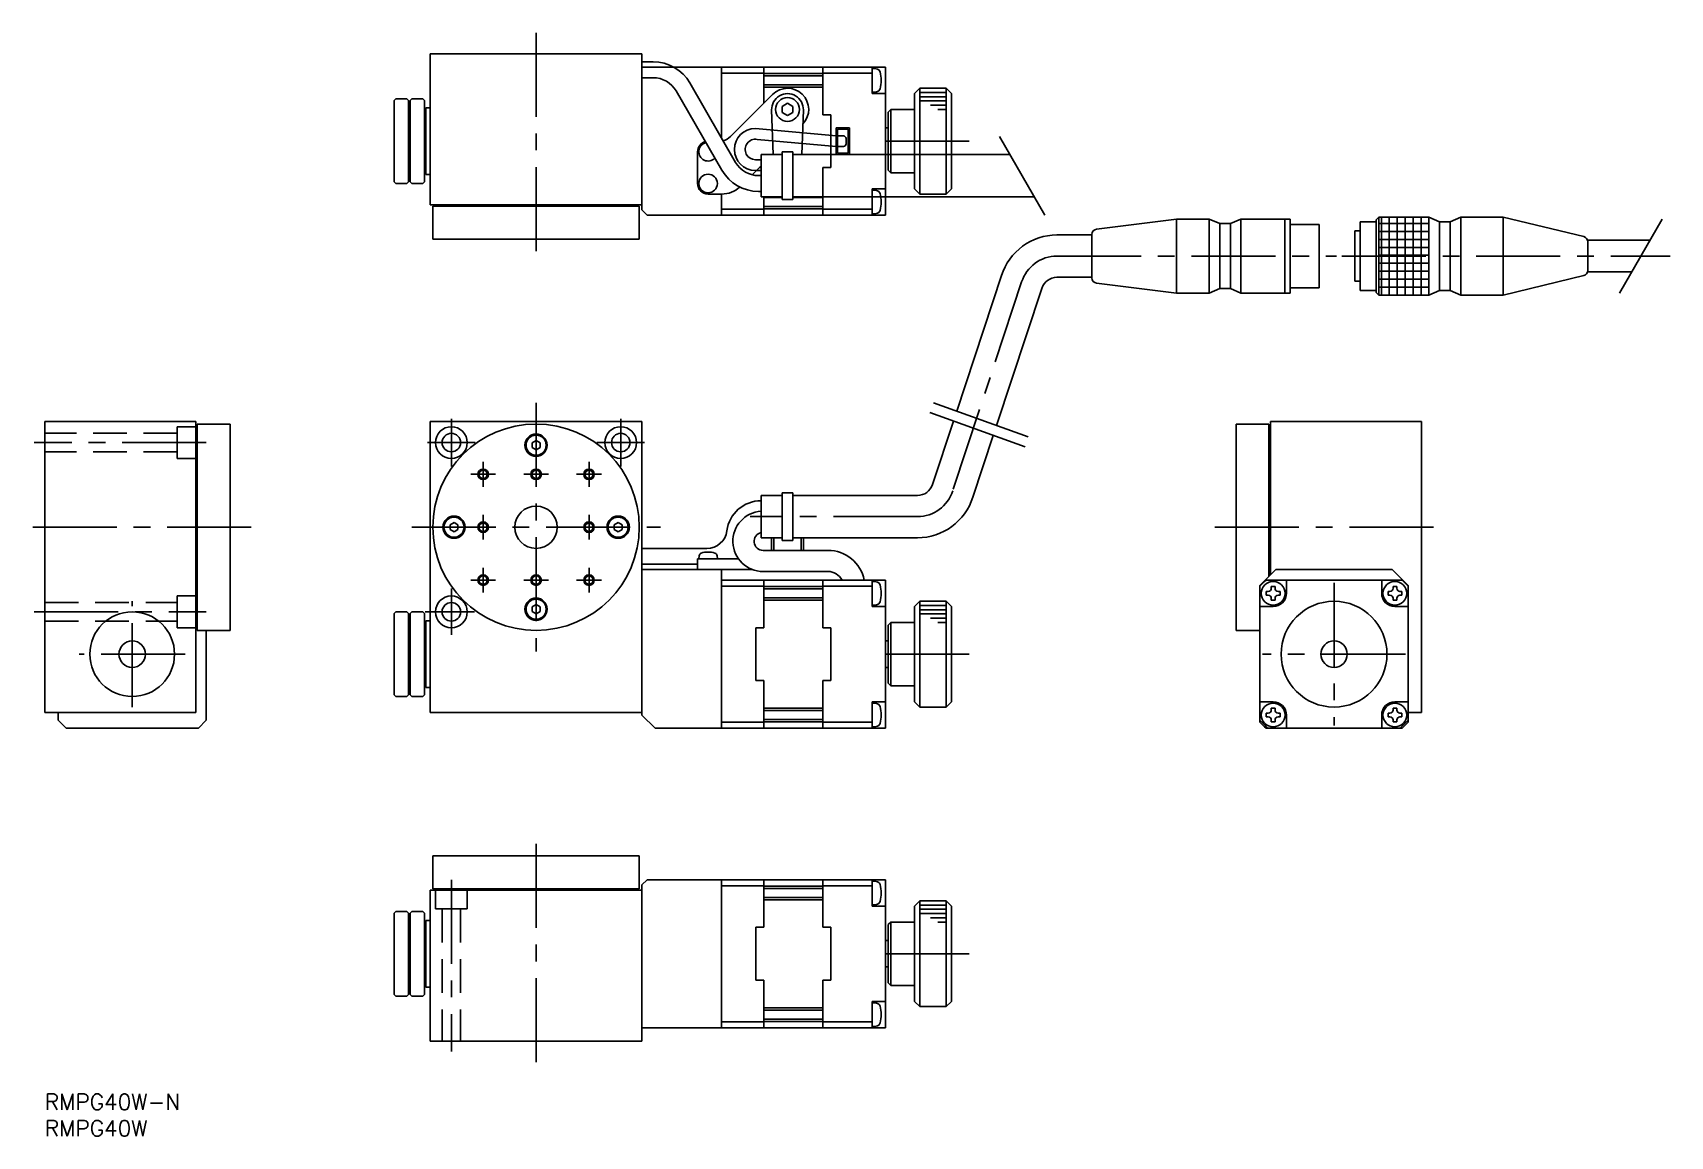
# Model space of a CAD drawing. Extents: x -2 to 307, y -8 to 201.
import ezdxf

# ---------------------------------------------------------------- set-up
doc = ezdxf.new("R2010")
doc.units = 0
doc.header["$LTSCALE"] = 0.5
doc.linetypes.add('CENTER', pattern=[50.8, 31.75, -6.35, 6.35, -6.35])
doc.linetypes.add('DASHED', pattern=[19.05, 12.7, -6.35])
doc.layers.get('0').update_dxf_attribs({"linetype": 'CONTINUOUS'})
for name, color, linetype in [('MSM_CENTER', 1, 'CENTER'), ('MSM_CONTINUOUS', 7, 'CONTINUOUS'), ('MSM_DASHED', 4, 'DASHED'), ('MSM_NARROW', 5, 'CONTINUOUS'), ('MSM_PART_NUMBER', 7, 'CONTINUOUS')]:
    doc.layers.add(name, color=color, linetype=linetype)
doc.styles.get("Standard").update_dxf_attribs({"font": 'txt.shx', "height": 3, "bigfont": 'bigfont.shx'})

# ---------------------------------------------------------------- blocks, each defined once
blk = doc.blocks.new('*U2')
at = {"layer": 'MSM_PART_NUMBER'}
blk.add_text('RMPG40W-N', height=3, dxfattribs=at).set_placement((0, -3))
blk = doc.blocks.new('*U3')
at = {"layer": 'MSM_PART_NUMBER'}
blk.add_text('RMPG40W', height=3, dxfattribs=at).set_placement((0, -8))

msp = doc.modelspace()

# ---------------------------------------------------------------- linework, layer by layer
for p, q in [((92.796254, 167.792099), (92.796254, 164.292099)), ((28.799999, 107.126628), (32.299999, 107.126628)), ((92.797291, 38.8), (92.797291, 42.3))]:
    msp.add_line(p, q)
at = {"layer": 'MSM_CENTER'}
for p, q in [((92.796773, 200.592099), (92.796773, 157.592099)), ((174.583761, 180.092099), (156.198451, 180.092099)), ((191.201156, 158.366068), (244.029872, 158.366068)), ((245.013303, 158.366068), (307.056235, 158.366068)), ((184.528925, 153.482984), (171.5053, 114.01023)), ((92.796773, 130.627147), (92.796773, 83.627147)), ((76.796773, 118.627147), (76.796773, 127.627147)), ((108.796773, 118.627147), (108.796773, 127.627147)), ((30.499999, 123.127147), (-2, 123.127147)), ((81.296773, 123.127147), (72.296773, 123.127147)), ((113.296773, 123.127147), (104.296773, 123.127147)), ((82.796773, 114.784049), (82.796773, 119.470245)), ((102.796773, 114.784049), (102.796773, 119.470245)), ((80.453675, 117.127147), (85.139871, 117.127147)), ((90.453675, 117.127147), (95.139871, 117.127147)), ((100.453675, 117.127147), (105.139871, 117.127147)), ((82.796773, 104.784049), (82.796773, 109.470245)), ((102.796773, 104.784049), (102.796773, 109.470245)), ((164.833069, 109.127147), (133.224888, 109.127147)), ((38.999999, 107.127147), (-2.286865, 107.127147)), ((69.296773, 107.127147), (116.296773, 107.127147)), ((221.040766, 107.127147), (264.040766, 107.127147)), ((82.796773, 94.784049), (82.796773, 99.470245)), ((102.796773, 94.784049), (102.796773, 99.470245)), ((80.453675, 97.127147), (85.139871, 97.127147)), ((90.453675, 97.127147), (95.139871, 97.127147)), ((100.453675, 97.127147), (105.139871, 97.127147)), ((243.540766, 96.62813), (243.540766, 69.628132)), ((16.5, 73.128131), (16.5, 93.128131)), ((76.796773, 95.526819), (76.796773, 86.778564)), ((-2, 91.127147), (30.499999, 91.127147)), ((71.872137, 91.127147), (81.150589, 91.127147)), ((26.5, 83.128131), (6.5, 83.128131)), ((174.583761, 83.128131), (156.198451, 83.128131)), ((257.040765, 83.128131), (230.040767, 83.128131)), ((92.796773, 6), (92.796773, 49)), ((76.796773, 40.5), (76.796773, 8.000001)), ((174.583761, 26.5), (156.198451, 26.5))]:
    msp.add_line(p, q, dxfattribs=at)
for centre, start, end in [((191.201156, 151.366068), 90, 162.397191), ((164.833069, 116.127147), 270, 342.397191)]:
    msp.add_arc(centre, 7, start, end, dxfattribs=at)
at = {"layer": 'MSM_CONTINUOUS'}
for p, q in [((72.796773, 196.592099), (112.796773, 196.592099)), ((72.796773, 196.592099), (72.796773, 168.092099)), ((112.796773, 167.092099), (112.796773, 196.592099)), ((114.910023, 195.0921), (112.796775, 195.0921)), ((158.796775, 194.092099), (112.796773, 194.092099)), ((114.910023, 192.0921), (112.796775, 192.0921)), ((127.796775, 194.092099), (127.796775, 180.771592)), ((135.796775, 192.937332), (127.796775, 192.937332)), ((135.796775, 194.092099), (135.796775, 187.248955)), ((146.996775, 192.892099), (135.796775, 192.892099)), ((146.996775, 192.442099), (135.796775, 192.442099)), ((146.996775, 185.092099), (146.996775, 194.092099)), ((156.296775, 192.937332), (146.996775, 192.937332)), ((156.296775, 189.092099), (156.296775, 194.092099)), ((157.064225, 193.774956), (156.296775, 193.842099)), ((158.796775, 166.092099), (158.796775, 194.092099)), ((127.900404, 174.5921), (119.24015, 189.5921)), ((130.498481, 176.0921), (121.838227, 191.0921)), ((129.518598, 180.970779), (137.468346, 188.920527)), ((146.996775, 190.742099), (135.796775, 190.742099)), ((146.996775, 190.292099), (135.796775, 190.292099)), ((157.078764, 189.410514), (156.296775, 189.342099)), ((156.296775, 189.092099), (158.796775, 189.092099)), ((164.296769, 189.09211), (165.296769, 190.092111)), ((164.296769, 189.09211), (164.296769, 171.092089)), ((170.296768, 190.092122), (165.296769, 190.092111)), ((165.296769, 170.092087), (165.296769, 190.092111)), ((170.296768, 190.092122), (170.296768, 170.092076)), ((170.296768, 190.092122), (171.296768, 189.092124)), ((171.296768, 171.092075), (171.296768, 189.092075)), ((66.296773, 188.092099), (65.996773, 187.792099)), ((65.996773, 172.392099), (65.996773, 187.792099)), ((68.396773, 188.092099), (66.296773, 188.092099)), ((68.696773, 187.792099), (68.396773, 188.092099)), ((68.696773, 187.792099), (68.696773, 172.392099)), ((69.296773, 188.092099), (68.996773, 187.792099)), ((68.996773, 187.792099), (68.996773, 172.392099)), ((71.396773, 188.092099), (69.296773, 188.092099)), ((71.696773, 187.792099), (71.396773, 188.092099)), ((71.696773, 187.792099), (71.696773, 172.392099)), ((71.996773, 186.392099), (71.996773, 173.792099)), ((72.796773, 186.392099), (71.996773, 186.392099)), ((137.591772, 177.5921), (137.298602, 185.987402)), ((139.296774, 186.669451), (140.296774, 187.246801)), ((139.296774, 185.51475), (139.296774, 186.669451)), ((140.296774, 187.246801), (141.296774, 186.669451)), ((141.296774, 186.669451), (141.296774, 185.51475)), ((143.001776, 177.5921), (143.294947, 185.987402)), ((159.296769, 185.592099), (159.796769, 186.0921)), ((164.296769, 186.09211), (159.796769, 186.0921)), ((159.796769, 186.0921), (159.796769, 174.092098)), ((68.996773, 184.092099), (68.696773, 184.092099)), ((71.996773, 184.092099), (71.696773, 184.092099)), ((140.296774, 184.9374), (139.296774, 185.51475)), ((141.296774, 185.51475), (140.296774, 184.9374)), ((148.496775, 185.092099), (146.996775, 185.092099)), ((148.496775, 175.092099), (148.496775, 185.092099)), ((149.496775, 182.592099), (149.496775, 177.592099)), ((149.496775, 182.592099), (151.996775, 182.592099)), ((151.996775, 182.592099), (151.996775, 177.592099)), ((158.796775, 182.592099), (159.296769, 182.592099)), ((159.296769, 174.592099), (159.296769, 185.592099)), ((134.228538, 182.490079), (149.496775, 181.092099)), ((149.496775, 179.092099), (134.563985, 180.426278)), ((150.860228, 181.092099), (149.496775, 181.092099)), ((149.746775, 182.342099), (151.746775, 182.342099)), ((149.746775, 182.342099), (149.746775, 177.8421)), ((151.360228, 180.592099), (151.360228, 179.592099)), ((151.746775, 182.342099), (151.746775, 177.8421)), ((123.296774, 172.092099), (123.296774, 178.092099)), ((134.228538, 176.5921), (135.296775, 176.5921)), ((135.296775, 177.5921), (135.296775, 169.5921)), ((135.296775, 177.5921), (139.296774, 177.5921)), ((139.296774, 169.0921), (139.296774, 178.0921)), ((141.296774, 178.0921), (139.296774, 178.0921)), ((141.296774, 169.0921), (141.296774, 178.0921)), ((141.296774, 177.5921), (182.285984, 177.5921)), ((150.860228, 179.092099), (149.496775, 179.092099)), ((151.746775, 177.8421), (149.746775, 177.8421)), ((158.796775, 177.592099), (159.296769, 177.592099)), ((68.996773, 176.092099), (68.696773, 176.092099)), ((71.996773, 176.092099), (71.696773, 176.092099)), ((72.796773, 173.792099), (71.996773, 173.792099)), ((135.296775, 175.435247), (133.605528, 173.744)), ((134.228538, 174.557647), (135.296775, 174.557647)), ((134.828608, 173.5921), (135.296775, 173.5921)), ((135.296775, 175.092099), (134.953627, 175.092099)), ((148.496775, 175.092099), (146.996775, 175.092099)), ((146.996775, 166.092099), (146.996775, 175.092099)), ((159.296769, 174.592099), (159.796769, 174.092098)), ((164.296769, 174.092089), (159.796769, 174.092098)), ((65.996773, 172.392099), (66.296773, 172.092099)), ((68.396773, 172.092099), (66.296773, 172.092099)), ((68.396773, 172.092099), (68.696773, 172.392099)), ((68.996773, 172.392099), (69.296773, 172.092099)), ((71.396773, 172.092099), (69.296773, 172.092099)), ((71.396773, 172.092099), (71.696773, 172.392099)), ((134.828608, 170.5921), (135.296775, 170.5921)), ((156.296775, 166.092099), (156.296775, 171.092099)), ((156.296775, 171.092099), (158.796775, 171.092099)), ((157.078764, 170.773684), (156.296775, 170.842099)), ((164.296769, 171.092089), (165.296769, 170.092087)), ((170.296768, 170.092076), (171.296768, 171.092075)), ((72.796773, 168.092099), (112.796773, 168.092099)), ((73.296771, 167.792099), (112.296771, 167.792099)), ((73.296771, 161.592099), (73.296771, 167.792099)), ((75.296773, 168.092099), (75.296773, 167.792099)), ((110.296773, 168.092099), (110.296773, 167.792099)), ((112.296771, 161.592099), (112.296771, 167.792099)), ((112.796773, 167.092099), (113.796773, 166.092099)), ((127.882559, 170.092099), (125.296774, 170.092099)), ((127.796775, 170.092099), (127.796775, 166.092099)), ((135.796775, 167.246866), (127.796775, 167.246866)), ((135.296775, 169.5921), (139.296774, 169.5921)), ((135.796775, 169.5921), (135.796775, 166.092099)), ((135.796775, 169.442099), (139.296774, 169.442099)), ((146.996775, 167.742099), (135.796775, 167.742099)), ((146.996775, 167.292099), (135.796775, 167.292099)), ((139.296774, 169.0921), (141.296774, 169.0921)), ((141.296774, 169.5921), (186.904787, 169.5921)), ((141.296774, 169.442099), (146.996775, 169.442099)), ((156.296775, 167.246866), (146.996775, 167.246866)), ((170.296768, 170.092076), (165.296769, 170.092087)), ((113.796773, 166.092099), (158.796775, 166.092099)), ((157.064225, 166.409242), (156.296775, 166.342099)), ((198.680447, 163.475813), (213.76246, 165.366069)), ((219.95546, 165.366069), (213.76246, 165.366069)), ((213.76246, 165.366069), (213.76246, 151.366068)), ((221.95546, 164.516068), (219.95546, 165.366069)), ((219.95546, 151.366068), (219.95546, 165.366069)), ((221.95546, 164.516068), (221.95546, 152.216068)), ((221.95546, 164.516068), (223.95546, 164.516068)), ((225.95546, 165.366069), (223.95546, 164.516068)), ((223.95546, 164.516068), (223.95546, 152.216068)), ((225.95546, 165.366069), (235.26246, 165.366069)), ((225.95546, 151.366068), (225.95546, 165.366069)), ((234.26246, 151.366068), (234.26246, 165.366069)), ((235.26246, 165.366069), (235.26246, 151.366068)), ((240.76246, 164.366069), (235.26246, 164.366069)), ((240.76246, 152.366068), (240.76246, 164.366069)), ((248.480223, 164.866068), (248.480223, 151.866067)), ((251.480222, 164.866068), (248.480223, 164.866068)), ((251.480222, 165.216068), (251.980222, 165.716068)), ((251.480222, 165.216068), (251.480222, 151.516068)), ((261.480222, 165.716068), (251.980222, 165.716068)), ((261.480222, 151.016068), (261.480222, 165.716068)), ((261.480222, 165.716068), (263.480222, 164.866068)), ((265.480223, 164.866068), (263.480222, 164.866068)), ((263.480222, 164.866068), (263.480222, 151.866067)), ((265.480223, 164.866068), (267.480223, 165.716068)), ((265.480223, 164.866068), (265.480223, 151.866067)), ((267.480223, 151.016068), (267.480223, 165.716068)), ((267.480223, 165.716068), (275.480222, 165.716068)), ((275.480222, 165.716068), (275.480222, 151.016068)), ((275.480222, 165.716068), (290.71417, 162.050399)), ((112.296771, 161.592099), (73.296771, 161.592099)), ((191.201156, 162.366068), (197.804806, 162.366068)), ((197.804806, 162.483576), (197.804806, 154.248559)), ((247.480223, 163.116068), (247.480223, 153.616067)), ((248.480223, 163.116068), (247.480223, 163.116068)), ((291.437878, 161.366068), (303.212271, 161.366068)), ((291.480223, 161.07815), (291.480223, 155.653986)), ((172.265536, 129.079826), (180.716221, 154.69265)), ((290.71417, 154.681736), (275.480222, 151.016068)), ((291.437878, 155.366069), (299.74817, 155.366069)), ((188.341628, 152.273317), (179.794857, 126.369271)), ((191.201156, 154.366068), (197.804806, 154.366068)), ((198.680447, 153.256322), (213.76246, 151.366068)), ((221.95546, 152.216068), (219.95546, 151.366068)), ((223.95546, 152.216068), (221.95546, 152.216068)), ((225.95546, 151.366068), (223.95546, 152.216068)), ((235.26246, 152.366068), (240.76246, 152.366068)), ((247.480223, 153.616067), (248.480223, 153.616067)), ((248.480223, 151.866067), (251.480222, 151.866067)), ((261.480222, 151.016068), (263.480222, 151.866067)), ((263.480222, 151.866067), (265.480223, 151.866067)), ((265.480223, 151.866067), (267.480223, 151.016068)), ((219.95546, 151.366068), (213.76246, 151.366068)), ((235.26246, 151.366068), (225.95546, 151.366068)), ((251.480222, 151.516068), (251.980222, 151.016068)), ((261.480222, 151.016068), (251.980222, 151.016068)), ((267.480223, 151.016068), (275.480222, 151.016068)), ((28.499999, 127.127147), (0, 127.127147)), ((0, 72.127148), (0, 127.127147)), ((28.499999, 72.127148), (28.499999, 127.127147)), ((72.796773, 127.127147), (72.796773, 72.127148)), ((112.796773, 127.127147), (72.796773, 127.127147)), ((112.796773, 127.127147), (112.796773, 71.628131)), ((167.692596, 115.219897), (171.638658, 127.17985)), ((231.540767, 98.127148), (231.540767, 127.127147)), ((231.540767, 127.127147), (260.040766, 127.127147)), ((260.040766, 72.127148), (260.040766, 127.127147)), ((28.499999, 124.627147), (28.799999, 124.627147)), ((28.799999, 87.627145), (28.799999, 126.627145)), ((34.999999, 126.627145), (28.799999, 126.627145)), ((34.999999, 126.627145), (34.999999, 87.627145)), ((179.167979, 124.469294), (175.318003, 112.800564)), ((225.040766, 126.627149), (231.240766, 126.627149)), ((225.040766, 87.627149), (225.040766, 126.627149)), ((231.240766, 126.627149), (231.240766, 97.827147)), ((231.540767, 124.627147), (231.240766, 124.627147)), ((92.796773, 123.493173), (92.046773, 123.060159)), ((92.046773, 123.060159), (92.046773, 122.194134)), ((92.046773, 122.194134), (92.796773, 121.761121)), ((93.546773, 123.060159), (92.796773, 123.493173)), ((92.796773, 121.761121), (93.546773, 122.194134)), ((93.546773, 122.194134), (93.546773, 123.060159)), ((139.296772, 113.127147), (135.296772, 113.127147)), ((135.296772, 113.127147), (135.296772, 105.127147)), ((141.296772, 113.627147), (139.296772, 113.627147)), ((139.296772, 113.627147), (139.296772, 104.627147)), ((141.296772, 113.627147), (141.296772, 104.627147)), ((164.833069, 113.127147), (141.296772, 113.127147)), ((77.296773, 107.993173), (76.546773, 107.560159)), ((76.546773, 107.560159), (76.546773, 106.694134)), ((76.546773, 106.694134), (77.296773, 106.261121)), ((78.046773, 107.560159), (77.296773, 107.993173)), ((77.296773, 106.261121), (78.046773, 106.694134)), ((78.046773, 106.694134), (78.046773, 107.560159)), ((108.296773, 107.993173), (107.546773, 107.560159)), ((107.546773, 107.560159), (107.546773, 106.694134)), ((107.546773, 106.694134), (108.296773, 106.261121)), ((109.046773, 107.560159), (108.296773, 107.993173)), ((108.296773, 106.261121), (109.046773, 106.694134)), ((109.046773, 106.694134), (109.046773, 107.560159)), ((112.796773, 103.127147), (125.06048, 103.127147)), ((139.296772, 105.127147), (135.296772, 105.127147)), ((147.926775, 102.752147), (135.687994, 102.752147)), ((137.2986, 102.752147), (137.2986, 105.127147)), ((137.731453, 102.752147), (137.731453, 105.127147)), ((141.296772, 104.627147), (139.296772, 104.627147)), ((164.833069, 105.127147), (141.296772, 105.127147)), ((142.862091, 102.752147), (142.862091, 105.127147)), ((143.296772, 105.127147), (143.296772, 102.752147)), ((112.796773, 100.127147), (123.296771, 100.127147)), ((133.652799, 99.127147), (112.796773, 99.127147)), ((123.296771, 101.127147), (123.296771, 99.127147)), ((123.296771, 101.127147), (131.053049, 101.127147)), ((123.599914, 101.73457), (123.546772, 101.127147)), ((126.994816, 101.721001), (127.046772, 101.127147)), ((127.796773, 69.128131), (127.796773, 99.127147)), ((229.540766, 96.127147), (232.540766, 99.127147)), ((254.540766, 99.127147), (232.540766, 99.127147)), ((254.540766, 99.127147), (257.540766, 96.127147)), ((158.796773, 97.128131), (127.796773, 97.128131)), ((135.796773, 95.973364), (127.796773, 95.973364)), ((147.926775, 98.752147), (135.687994, 98.752147)), ((135.796773, 97.128131), (135.796773, 88.128131)), ((146.996773, 95.928131), (135.796773, 95.928131)), ((146.996773, 88.128131), (146.996773, 97.128131)), ((156.296773, 95.973364), (146.996773, 95.973364)), ((156.296773, 92.128131), (156.296773, 97.128131)), ((157.064223, 96.810987), (156.296773, 96.878131)), ((158.796773, 69.128131), (158.796773, 97.128131)), ((229.540766, 70.282898), (229.540766, 96.127147)), ((256.385998, 97.128131), (230.695533, 97.128131)), ((232.394767, 95.92613), (231.686766, 95.92613)), ((231.686766, 95.92613), (231.686766, 95.572131)), ((232.394767, 95.92613), (232.394767, 95.572131)), ((234.540766, 94.628131), (234.540766, 97.128131)), ((252.540766, 94.628131), (252.540766, 97.128131)), ((254.686766, 95.92613), (254.686766, 95.572131)), ((255.394767, 95.92613), (254.686766, 95.92613)), ((255.394767, 95.92613), (255.394767, 95.572131)), ((257.540766, 70.282898), (257.540766, 96.127147)), ((146.996773, 95.478131), (135.796773, 95.478131)), ((146.996773, 93.778131), (135.796773, 93.778131)), ((146.996773, 93.328131), (135.796773, 93.328131)), ((164.296769, 92.128142), (165.296769, 93.128143)), ((170.296768, 93.128154), (165.296769, 93.128143)), ((165.296769, 73.128119), (165.296769, 93.128143)), ((170.296768, 93.128154), (170.296768, 73.128108)), ((170.296768, 93.128154), (171.296768, 92.128156)), ((230.742767, 94.982131), (230.742767, 94.27413)), ((230.742767, 94.982131), (231.096766, 94.982131)), ((230.742767, 94.27413), (231.096766, 94.27413)), ((231.686766, 93.330131), (231.686766, 93.68413)), ((231.686766, 93.330131), (232.394767, 93.330131)), ((232.394767, 93.330131), (232.394767, 93.68413)), ((233.338766, 94.982131), (232.984767, 94.982131)), ((233.338766, 94.27413), (232.984767, 94.27413)), ((233.338766, 94.982131), (233.338766, 94.27413)), ((253.742767, 94.982131), (253.742767, 94.27413)), ((253.742767, 94.982131), (254.096766, 94.982131)), ((253.742767, 94.27413), (254.096766, 94.27413)), ((254.686766, 93.330131), (254.686766, 93.68413)), ((254.686766, 93.330131), (255.394767, 93.330131)), ((255.394767, 93.330131), (255.394767, 93.68413)), ((256.338766, 94.982131), (255.984767, 94.982131)), ((256.338766, 94.27413), (255.984767, 94.27413)), ((256.338766, 94.982131), (256.338766, 94.27413)), ((66.296773, 91.128131), (65.996773, 90.828131)), ((65.996773, 75.428131), (65.996773, 90.828131)), ((68.396773, 91.128131), (66.296773, 91.128131)), ((68.696773, 90.828131), (68.396773, 91.128131)), ((68.696773, 90.828131), (68.696773, 75.428131)), ((69.296773, 91.128131), (68.996773, 90.828131)), ((68.996773, 90.828131), (68.996773, 75.428131)), ((71.396773, 91.128131), (69.296773, 91.128131)), ((71.696773, 90.828131), (71.396773, 91.128131)), ((71.696773, 90.828131), (71.696773, 75.428131)), ((92.796773, 92.493173), (92.046773, 92.060159)), ((92.046773, 92.060159), (92.046773, 91.194134)), ((92.046773, 91.194134), (92.796773, 90.761121)), ((93.546773, 92.060159), (92.796773, 92.493173)), ((92.796773, 90.761121), (93.546773, 91.194134)), ((93.546773, 91.194134), (93.546773, 92.060159)), ((157.078762, 92.446546), (156.296773, 92.378131)), ((156.296773, 92.128131), (158.796773, 92.128131)), ((164.296769, 92.128142), (164.296769, 74.128121)), ((171.296768, 74.128107), (171.296768, 92.128107)), ((232.040766, 92.128131), (229.540766, 92.128131)), ((255.040766, 92.128131), (257.540766, 92.128131)), ((28.499999, 89.627147), (28.799999, 89.627147)), ((34.999999, 87.627145), (28.799999, 87.627145)), ((30.5, 87.627145), (30.5, 70.628131)), ((68.996773, 87.128131), (68.696773, 87.128131)), ((71.996773, 87.128131), (71.696773, 87.128131)), ((71.996773, 89.428131), (71.996773, 76.828131)), ((72.796773, 89.428131), (71.996773, 89.428131)), ((135.796773, 88.128131), (134.296773, 88.128131)), ((134.296773, 88.128131), (134.296773, 78.128131)), ((148.496773, 88.128131), (146.996773, 88.128131)), ((148.496773, 78.128131), (148.496773, 88.128131)), ((159.296769, 88.628131), (159.796769, 89.128132)), ((159.296769, 77.628131), (159.296769, 88.628131)), ((164.296769, 89.128142), (159.796769, 89.128132)), ((159.796769, 89.128132), (159.796769, 77.12813)), ((225.040766, 87.627149), (229.540766, 87.627149)), ((158.796775, 85.628131), (159.296769, 85.628131)), ((158.796775, 80.628131), (159.296769, 80.628131)), ((68.996773, 79.128131), (68.696773, 79.128131)), ((71.996773, 79.128131), (71.696773, 79.128131)), ((135.796773, 78.128131), (134.296773, 78.128131)), ((135.796773, 78.128131), (135.796773, 69.128131)), ((148.496773, 78.128131), (146.996773, 78.128131)), ((146.996773, 69.128131), (146.996773, 78.128131)), ((159.296769, 77.628131), (159.796769, 77.12813)), ((65.996773, 75.428131), (66.296773, 75.128131)), ((68.396773, 75.128131), (66.296773, 75.128131)), ((68.396773, 75.128131), (68.696773, 75.428131)), ((68.996773, 75.428131), (69.296773, 75.128131)), ((71.396773, 75.128131), (69.296773, 75.128131)), ((71.396773, 75.128131), (71.696773, 75.428131)), ((72.796773, 76.828131), (71.996773, 76.828131)), ((164.296769, 77.128121), (159.796769, 77.12813)), ((0, 72.127148), (28.499999, 72.127148)), ((2.5, 72.127148), (2.5, 70.628131)), ((112.796773, 72.127148), (72.796773, 72.127148)), ((112.796773, 71.628131), (115.296773, 69.128131)), ((146.996773, 72.928131), (135.796773, 72.928131)), ((146.996773, 72.478131), (135.796773, 72.478131)), ((156.296773, 69.128131), (156.296773, 74.128131)), ((156.296773, 74.128131), (158.796773, 74.128131)), ((157.078762, 73.809715), (156.296773, 73.878131)), ((164.296769, 74.128121), (165.296769, 73.128119)), ((170.296768, 73.128108), (165.296769, 73.128119)), ((170.296768, 73.128108), (171.296768, 74.128107)), ((232.040766, 74.128131), (229.540766, 74.128131)), ((230.742767, 71.982131), (230.742767, 71.27413)), ((230.742767, 71.982131), (231.096766, 71.982131)), ((230.742767, 71.27413), (231.096766, 71.27413)), ((231.686766, 72.92613), (231.686766, 72.572131)), ((232.394767, 72.92613), (231.686766, 72.92613)), ((232.394767, 72.92613), (232.394767, 72.572131)), ((233.338766, 71.982131), (232.984767, 71.982131)), ((233.338766, 71.27413), (232.984767, 71.27413)), ((233.338766, 71.982131), (233.338766, 71.27413)), ((234.540766, 71.628131), (234.540766, 69.128131)), ((252.540766, 71.628131), (252.540766, 69.128131)), ((253.742767, 71.982131), (253.742767, 71.27413)), ((253.742767, 71.982131), (254.096766, 71.982131)), ((253.742767, 71.27413), (254.096766, 71.27413)), ((254.686766, 72.92613), (254.686766, 72.572131)), ((255.394767, 72.92613), (254.686766, 72.92613)), ((255.040766, 74.128131), (257.540766, 74.128131)), ((255.394767, 72.92613), (255.394767, 72.572131)), ((256.338766, 71.982131), (255.984767, 71.982131)), ((256.338766, 71.27413), (255.984767, 71.27413)), ((256.338766, 71.982131), (256.338766, 71.27413)), ((260.040766, 72.127148), (257.540766, 72.127148)), ((4, 69.128131), (2.5, 70.628131)), ((29, 69.128131), (4, 69.128131)), ((29, 69.128131), (30.5, 70.628131)), ((115.296773, 69.128131), (158.796773, 69.128131)), ((135.796773, 70.282898), (127.796773, 70.282898)), ((146.996773, 70.778131), (135.796773, 70.778131)), ((146.996773, 70.328131), (135.796773, 70.328131)), ((156.296773, 70.282898), (146.996773, 70.282898)), ((157.064223, 69.445274), (156.296773, 69.378131)), ((231.040766, 69.128131), (229.540766, 70.628131)), ((256.385999, 69.128131), (230.695533, 69.128131)), ((231.686766, 70.330131), (231.686766, 70.68413)), ((231.686766, 70.330131), (232.394767, 70.330131)), ((232.394767, 70.330131), (232.394767, 70.68413)), ((254.686766, 70.330131), (254.686766, 70.68413)), ((254.686766, 70.330131), (255.394767, 70.330131)), ((255.394767, 70.330131), (255.394767, 70.68413)), ((256.040766, 69.128131), (257.540766, 70.628131)), ((73.296775, 45), (73.296775, 38.8)), ((73.296775, 45), (112.296775, 45)), ((112.296775, 45), (112.296775, 38.8)), ((112.796773, 39.5), (113.796773, 40.5)), ((113.796773, 40.5), (158.796775, 40.5)), ((127.796775, 40.5), (127.796775, 12.5)), ((135.796775, 31.5), (135.796775, 40.5)), ((146.996775, 40.5), (146.996775, 31.5)), ((156.296775, 40.5), (156.296775, 35.5)), ((157.064225, 40.182856), (156.296775, 40.25)), ((158.796775, 40.5), (158.796775, 12.5)), ((72.796773, 10), (72.796773, 38.5)), ((72.796773, 38.5), (112.796773, 38.5)), ((112.296775, 38.8), (73.296775, 38.8)), ((75.296773, 38.5), (75.296773, 38.8)), ((110.296773, 38.5), (110.296773, 38.8)), ((112.796773, 10), (112.796773, 39.5)), ((135.796775, 39.345233), (127.796775, 39.345233)), ((146.996775, 39.3), (135.796775, 39.3)), ((146.996775, 38.85), (135.796775, 38.85)), ((146.996775, 37.15), (135.796775, 37.15)), ((156.296775, 39.345233), (146.996775, 39.345233)), ((66.296773, 34.5), (65.996773, 34.2)), ((65.996773, 18.8), (65.996773, 34.2)), ((68.396773, 34.5), (66.296773, 34.5)), ((68.696773, 34.2), (68.396773, 34.5)), ((68.696773, 34.2), (68.696773, 18.8)), ((69.296773, 34.5), (68.996773, 34.2)), ((68.996773, 34.2), (68.996773, 18.8)), ((71.396773, 34.5), (69.296773, 34.5)), ((71.696773, 34.2), (71.396773, 34.5)), ((71.696773, 34.2), (71.696773, 18.8)), ((146.996775, 36.7), (135.796775, 36.7)), ((157.078764, 35.818415), (156.296775, 35.75)), ((156.296775, 35.5), (158.796775, 35.5)), ((164.296769, 35.500011), (165.296769, 36.500012)), ((164.296769, 35.500011), (164.296769, 17.49999)), ((170.296768, 36.500023), (165.296769, 36.500012)), ((165.296769, 16.499988), (165.296769, 36.500012)), ((170.296768, 36.500023), (170.296768, 16.499977)), ((170.296768, 36.500023), (171.296768, 35.500025)), ((171.296768, 17.499976), (171.296768, 35.499976)), ((71.996773, 32.8), (71.996773, 20.2)), ((72.796773, 32.8), (71.996773, 32.8)), ((135.796775, 31.5), (134.296775, 31.5)), ((134.296775, 21.5), (134.296775, 31.5)), ((148.496775, 31.5), (146.996775, 31.5)), ((148.496775, 31.5), (148.496775, 21.5)), ((159.296769, 32), (159.796769, 32.500001)), ((159.296769, 21), (159.296769, 32)), ((164.296769, 32.500011), (159.796769, 32.500001)), ((159.796769, 32.500001), (159.796769, 20.499999)), ((68.996773, 30.5), (68.696773, 30.5)), ((71.996773, 30.5), (71.696773, 30.5)), ((158.796775, 29), (159.296769, 29)), ((68.996773, 22.5), (68.696773, 22.5)), ((71.996773, 22.5), (71.696773, 22.5)), ((158.796775, 24), (159.296769, 24)), ((65.996773, 18.8), (66.296773, 18.5)), ((68.396773, 18.5), (68.696773, 18.8)), ((68.996773, 18.8), (69.296773, 18.5)), ((71.396773, 18.5), (71.696773, 18.8)), ((72.796773, 20.2), (71.996773, 20.2)), ((135.796775, 21.5), (134.296775, 21.5)), ((135.796775, 12.5), (135.796775, 21.5)), ((148.496775, 21.5), (146.996775, 21.5)), ((146.996775, 21.5), (146.996775, 12.5)), ((159.296769, 21), (159.796769, 20.499999)), ((164.296769, 20.49999), (159.796769, 20.499999)), ((68.396773, 18.5), (66.296773, 18.5)), ((71.396773, 18.5), (69.296773, 18.5)), ((146.996775, 16.3), (135.796775, 16.3)), ((146.996775, 15.85), (135.796775, 15.85)), ((156.296775, 17.5), (158.796775, 17.5)), ((156.296775, 17.5), (156.296775, 12.5)), ((157.078764, 17.181584), (156.296775, 17.25)), ((164.296769, 17.49999), (165.296769, 16.499988)), ((170.296768, 16.499977), (165.296769, 16.499988)), ((170.296768, 16.499977), (171.296768, 17.499976)), ((158.796775, 12.5), (112.796773, 12.5)), ((135.796775, 13.654767), (127.796775, 13.654767)), ((146.996775, 14.15), (135.796775, 14.15)), ((146.996775, 13.7), (135.796775, 13.7)), ((156.296775, 13.654767), (146.996775, 13.654767)), ((157.064225, 12.817143), (156.296775, 12.75)), ((72.796773, 10), (112.796773, 10))]:
    msp.add_line(p, q, dxfattribs=at)
for centre, radius in [((140.296774, 186.0921), 2.25), ((125.296774, 172.092099), 1.75), ((92.796773, 107.127147), 19.5), ((76.796773, 123.127147), 3), ((76.796773, 123.127147), 1.75), ((92.796773, 122.627147), 2.1), ((92.796773, 122.627147), 1.9), ((108.796773, 123.127147), 3), ((108.796773, 123.127147), 1.75), ((82.796773, 117.127147), 0.7835), ((92.796773, 117.127147), 0.7835), ((102.796773, 117.127147), 0.7835), ((77.296773, 107.127147), 2.1), ((77.296773, 107.127147), 1.9), ((92.796773, 107.127147), 4), ((108.296773, 107.127147), 2.1), ((108.296773, 107.127147), 1.9), ((82.796773, 107.127147), 0.7835), ((102.796773, 107.127147), 0.7835), ((82.796773, 97.127147), 0.7835), ((92.796773, 97.127147), 0.7835), ((102.796773, 97.127147), 0.7835), ((232.040766, 94.628131), 2.25), ((255.040766, 94.628131), 2.25), ((76.796773, 91.127147), 3), ((76.796773, 91.127147), 1.75), ((92.796773, 91.627147), 2.1), ((92.796773, 91.627147), 1.9), ((243.540766, 83.128131), 10), ((16.5, 83.128131), 8), ((16.5, 83.128131), 2.5), ((243.540766, 83.128131), 2.5), ((232.040766, 71.628131), 2.25), ((255.040766, 71.628131), 2.25)]:
    msp.add_circle(centre, radius, dxfattribs=at)
for centre, radius, start, end in [((114.910023, 187.0921), 8, 30, 90), ((114.910023, 187.0921), 5, 30, 90), ((156.992671, 192.957095), 0.820985, 15.281572, 85), ((151.996775, 191.592099), 6, 344.557284, 15.281572), ((140.296774, 186.0921), 3, 358, 182), ((140.296774, 186.0921), 4, 316.590388, 135), ((157.00904, 190.20747), 0.8, 275, 344.557284), ((125.296774, 178.092099), 2, 105.38011962, 180), ((125.296774, 178.092099), 1.75, 103.23404014, 316.76595965), ((127.397278, 183.092099), 3, 284.25084214, 315), ((134.228538, 178.523863), 3.966216, 90, 270), ((134.228538, 178.523863), 1.931763, 80, 270), ((150.860228, 180.592099), 0.5, 0, 90), ((150.860228, 179.592099), 0.5, 270, 0), ((134.828608, 178.5921), 8, 210, 270), ((134.828608, 178.5921), 5, 210, 270), ((125.296774, 172.092099), 2, 180, 270), ((127.882559, 175.092099), 5, 270, 312.78760568), ((157.00904, 169.976728), 0.8, 15.442716, 85), ((151.996775, 168.592099), 6, 344.718428, 15.442716), ((156.992671, 167.227103), 0.820985, 275, 344.718428), ((191.201156, 151.366068), 11, 90, 162.397191), ((198.804806, 162.483576), 1, 97.143732, 180), ((290.480222, 161.07815), 1, 0, 76.470412), ((290.480222, 155.653986), 1, 283.529588, 0), ((191.201156, 151.366068), 3, 90, 162.397191), ((198.804806, 154.248559), 1, 180, 262.856271), ((164.833069, 116.127147), 3, 270, 342.397191), ((135.296772, 105.628266), 6.5, 90, 172.652534), ((164.833069, 116.127147), 11, 270, 342.397191), ((135.687994, 104.462321), 5.710175, 93.928591, 270), ((125.06048, 106.948186), 3.821039, 270, 352.652534), ((135.687994, 104.462321), 1.710175, 103.224162, 270), ((124.177707, 101.68402), 0.58, 106.587281, 175), ((125.296772, 97.927147), 4.5, 73.612313, 106.587281), ((126.397099, 101.668708), 0.6, 5, 73.612313), ((147.926775, 95.752147), 7, 11.336403, 90), ((147.926775, 95.752147), 3, 27.300759, 90), ((156.992669, 95.993126), 0.820985, 15.281572, 85), ((151.996773, 94.628131), 6, 344.557284, 15.281572), ((243.540766, 83.128131), 19, 132.536898, 137.463102), ((243.540766, 83.128131), 19, 42.536898, 47.463102), ((157.009038, 93.243502), 0.8, 275, 344.557284), ((231.096766, 95.572131), 0.59, 270, 0), ((231.096766, 93.68413), 0.59, 0, 90), ((232.040766, 94.628131), 2.5, 270, 0), ((232.984767, 95.572131), 0.59, 180, 270), ((232.984767, 93.68413), 0.59, 90, 180), ((255.040766, 94.628131), 2.5, 180, 270), ((254.096766, 95.572131), 0.59, 270, 0), ((254.096766, 93.68413), 0.59, 0, 90), ((255.984767, 95.572131), 0.59, 180, 270), ((255.984767, 93.68413), 0.59, 90, 180), ((157.009038, 73.01276), 0.8, 15.442716, 85), ((151.996773, 71.628131), 6, 344.718428, 15.442716), ((231.096766, 72.572131), 0.59, 270, 0), ((231.096766, 70.68413), 0.59, 0, 90), ((232.040766, 71.628131), 2.5, 0, 90), ((232.984767, 72.572131), 0.59, 180, 270), ((232.984767, 70.68413), 0.59, 90, 180), ((255.040766, 71.628131), 2.5, 90, 180), ((254.096766, 72.572131), 0.59, 270, 0), ((254.096766, 70.68413), 0.59, 0, 90), ((255.984767, 72.572131), 0.59, 180, 270), ((255.984767, 70.68413), 0.59, 90, 180), ((156.992669, 70.263135), 0.820985, 275, 344.718428), ((243.540766, 83.128131), 19, 222.536898, 227.463102), ((243.540766, 83.128131), 19, 312.536898, 317.463102), ((156.992671, 39.364995), 0.820985, 15.281572, 85), ((151.996775, 38), 6, 344.557284, 15.281572), ((157.00904, 36.615371), 0.8, 275, 344.557284), ((157.00904, 16.384629), 0.8, 15.442716, 85), ((151.996775, 15), 6, 344.718428, 15.442716), ((156.992671, 13.635004), 0.820985, 275, 344.718428)]:
    msp.add_arc(centre, radius, start, end, dxfattribs=at)
at = {"layer": 'MSM_DASHED'}
for p, q in [((24.999999, 124.877147), (0, 124.877147)), ((28.499999, 126.127147), (24.999999, 126.127147)), ((24.999999, 120.127147), (24.999999, 126.127147)), ((24.999999, 121.377147), (0, 121.377147)), ((28.499999, 120.127147), (24.999999, 120.127147)), ((0, 92.877147), (24.999999, 92.877147)), ((24.999999, 88.127147), (24.999999, 94.127147)), ((24.999999, 94.127147), (28.499999, 94.127147)), ((0, 89.377147), (24.999999, 89.377147)), ((24.999999, 88.127147), (28.499999, 88.127147)), ((73.796773, 38.5), (73.796773, 35)), ((79.796773, 38.5), (79.796773, 35)), ((79.796773, 35), (73.796773, 35)), ((75.046773, 35), (75.046773, 10.000001)), ((78.546773, 35), (78.546773, 10.000001))]:
    msp.add_line(p, q, dxfattribs=at)
at = {"layer": 'MSM_NARROW'}
for p, q in [((170.296769, 189.292122), (165.296769, 189.292111)), ((170.296771, 188.492122), (165.296771, 188.492111)), ((170.296773, 187.692122), (165.296773, 187.692111)), ((170.296775, 186.892122), (167.301758, 186.892115)), ((170.296776, 186.092122), (168.701948, 186.092118)), ((180.323871, 180.990581), (188.923372, 166.095807)), ((251.980222, 165.716068), (251.980222, 151.016068)), ((251.980222, 164.516068), (261.480222, 164.516068)), ((252.480222, 151.016068), (252.480222, 165.716068)), ((253.980222, 151.016068), (253.980222, 165.716068)), ((255.480222, 151.016068), (255.480222, 165.716068)), ((256.980222, 151.016068), (256.980222, 165.716068)), ((258.480222, 151.016068), (258.480222, 165.716068)), ((259.980222, 151.016068), (259.980222, 165.716068)), ((297.438769, 151.366069), (305.521672, 165.366068)), ((251.980222, 163.016067), (261.480222, 163.016067)), ((251.980222, 161.516067), (261.480222, 161.516067)), ((251.980222, 160.016067), (261.480222, 160.016067)), ((251.980222, 158.516067), (261.480222, 158.516067)), ((251.980222, 157.016067), (261.480222, 157.016067)), ((251.980222, 155.516067), (261.480222, 155.516067)), ((251.980222, 154.016067), (261.480222, 154.016067)), ((251.980222, 152.516068), (261.480222, 152.516068)), ((167.873884, 130.660821), (185.779957, 124.214635)), ((167.196445, 128.779046), (185.18071, 122.304711)), ((170.296769, 92.328154), (165.296769, 92.328143)), ((170.296771, 91.528154), (165.296771, 91.528143)), ((170.296773, 90.728154), (165.296773, 90.728143)), ((170.296775, 89.928154), (167.301758, 89.928147)), ((170.296776, 89.128154), (168.701948, 89.12815)), ((170.296769, 35.700023), (165.296769, 35.700012)), ((170.296771, 34.900023), (165.296771, 34.900012)), ((170.296773, 34.100023), (165.296773, 34.100012)), ((170.296775, 33.300023), (167.301758, 33.300016)), ((170.296776, 32.500023), (168.701948, 32.500019))]:
    msp.add_line(p, q, dxfattribs=at)
for centre in [(82.796773, 117.127147), (92.796773, 117.127147), (102.796773, 117.127147), (82.796773, 107.127147), (102.796773, 107.127147), (82.796773, 97.127147), (92.796773, 97.127147), (102.796773, 97.127147)]:
    msp.add_circle(centre, 1, dxfattribs=at)

# ---------------------------------------------------------------- block references
at = {"layer": 'MSM_CONTINUOUS'}
for name in ['*U2', '*U3']:
    msp.add_blockref(name, (0, 0), dxfattribs=at)

doc.saveas('drawing.dxf')
